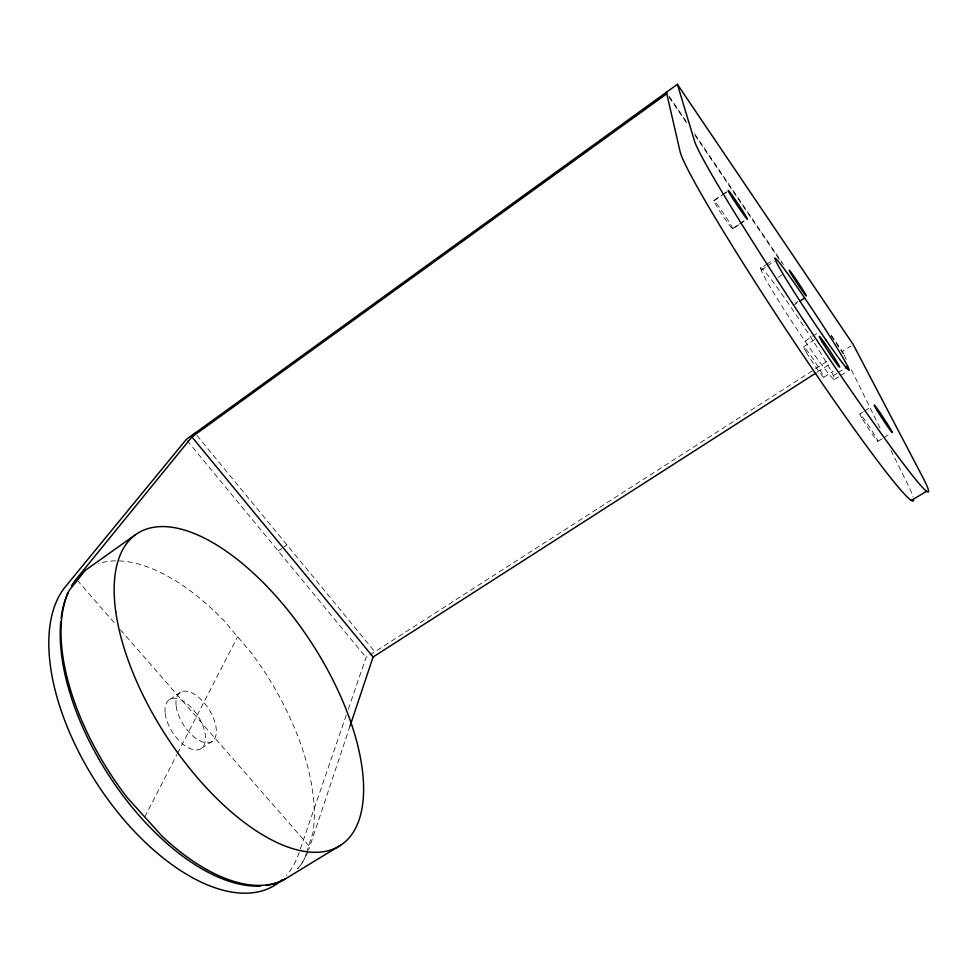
<?xml version="1.0" encoding="UTF-8"?>
<svg xmlns="http://www.w3.org/2000/svg" width="977" height="977" viewBox="0 0 977 977"><rect width="100%" height="100%" fill="white"/><g stroke="black" fill="none" stroke-linecap="round" stroke-linejoin="round"><path stroke-width="0.73" stroke-dasharray="4.88 3.66" d="M306.192 853.751L304.47 859.113A183.945 92.436 57 0 1 297.68 868.846M306.631 852.408L312.994 832.648A183.945 92.436 57 0 0 251.126 652.648L224.002 620.7A183.945 92.436 57 0 0 98.653 563.546M350.059 725.996L309.733 846.766A183.932 94.378 57.3 0 1 308.695 849.685M346.285 715.054L298.84 853.373A183.444 95.648 57.3 0 1 286.505 875.355M348.264 709.302L366.057 657.423L368.561 655.823M144.743 817.004L176.825 754.72M177.521 753.365L237.606 636.735M738.881 224.747L732.848 228.862A17.134 0.953 56.2 0 1 724.653 218.457A17.134 0.953 56.2 0 1 714.077 201.531L713.747 200.603L720.977 195.595M722.186 194.765L727.01 191.419M713.869 200.957L722.321 195.107M723.517 194.264L727.144 191.761M732.701 228.496L738.734 224.368M739.931 223.55L744.755 220.252M740.09 223.916L744.914 220.619M278.201 550.93L281.962 548.366M283.22 547.511L286.982 544.946M760.485 268.419A67.022 3.639 56.5 0 1 785.349 299.096L794.448 312.371A67.022 3.639 56.5 0 1 831.867 372.445L834.346 377.781A67.022 3.639 56.5 0 1 810.947 349.766L801.14 335.49A67.022 3.639 56.5 0 1 762.243 272.754L760.485 268.419L766.029 264.73M766.481 264.401L773.137 259.955M761.181 270.128L765.992 266.904M767.201 266.098L774.419 261.25M778.29 277.273L781.905 274.867M169.448 699.581L180.318 692.388M795.388 303.065L797.806 301.478M794.594 304.629L797.11 302.98M805.036 341.168L811.301 337.102M812.559 336.283L818.824 332.217M803.619 346.75L814.525 339.678M201.457 748.321L212.4 741.25M369.819 655.017L814.232 369.611M815.514 368.781L828.325 360.562M843.542 353.796L842.418 351.512L850.833 346.102M817.151 372.225L829.986 363.994M823.831 377.244L833.564 371.016M833.357 375.644L836.947 373.361M838.144 372.591L844.116 368.781M834.358 379.516L839.219 376.414M840.428 375.644L846.497 371.773M859.833 413.943L863.399 411.708M864.596 410.963L871.728 406.481M877.957 441.286L882.744 438.331M883.929 437.586L889.9 433.898M77.281 580.314L116.41 625.17M120.415 629.762L308.793 845.691M187.205 440.651L366.057 657.423M196.963 435.461L374.826 651.793M668.989 96.039L686.086 121.209M694.623 133.788L783.469 264.669M831.317 335.148L842.418 351.512M669.343 97.553L687.344 124.055M695.05 135.412L781.576 262.837M831.256 336.015L843.249 353.686M844.104 354.944L846.79 360.391M851.468 369.929L880.912 429.843M890.951 450.275L907.694 484.323A211.142 11.553 56.5 0 1 913.153 497.195M732.848 228.862L732.469 227.861A17.134 0.953 56.2 0 0 721.942 211.069A17.134 0.953 56.2 0 0 713.747 200.603M308.146 851.114A183.932 94.378 57.3 0 1 297.667 868.626M176.178 706.127A29.237 14.899 57.2 0 0 208.748 742.74A29.237 14.899 57.2 0 0 203.472 702.048A29.237 14.899 57.2 0 0 176.178 706.127M806.306 352.208A18.307 1.087 56.6 0 0 823.391 377.085A18.307 1.087 56.6 0 0 811.484 356.727A18.307 1.087 56.6 0 0 806.306 352.208M862.642 419.316A16.475 0.867 56.7 0 0 877.712 441.311A16.475 0.867 56.7 0 0 866.343 422.259A16.475 0.867 56.7 0 0 862.642 419.316M165.174 713.393A29.163 15.107 57.3 0 0 197.757 749.847A29.163 15.107 57.3 0 0 192.738 709.094A29.163 15.107 57.3 0 0 165.174 713.393"/><path stroke-width="1.47" d="M350.059 725.996L373.104 656.984L815.868 373.055M195.034 433.116L76.218 579.105A183.932 94.378 57.3 0 0 71.394 586.041M677.403 84.327L694.574 141.25A211.789 9.269 56.5 0 0 835.579 367.975A211.789 9.269 56.5 0 0 921.946 475.689L853.239 344.563L677.403 84.327L186.241 439.479L65.312 586.823A183.444 95.648 57.3 0 0 109.314 801.372A183.444 95.648 57.3 0 0 282.402 879.544M666.778 93.768L191.907 436.951L373.104 656.984M135.253 534.834L85.17 570.458L69.135 590.474A183.945 92.436 57 0 0 127.315 797.708L162.023 836.141A183.945 92.436 57 0 0 287.934 877.334L340.533 845.264M799.626 301.319L804.645 298.009M845.313 368.011L847.706 366.485M911.321 500.468L926.599 491.26M666.436 92.265L680.065 151.52A211.142 11.553 56.5 0 0 799.101 349.253A211.142 11.553 56.5 0 0 913.605 500.212M285.382 878.909A183.932 94.378 57.3 0 1 266.379 885.467M260.505 886.041A183.932 94.378 57.3 0 1 123.346 796.121A183.932 94.378 57.3 0 1 60.794 621.396M61.111 618.453A183.932 94.378 57.3 0 1 67.95 592.697M825.968 340.045L816.174 325.695A67.23 2.919 56.5 0 1 776.776 263.021L774.859 258.771A67.23 2.919 56.5 0 1 799.162 289.961L808.248 303.31A67.23 2.919 56.5 0 1 846.131 363.334L848.757 368.585A67.23 2.919 56.5 0 1 825.968 340.045M747.32 218.97L746.904 217.993A17.183 0.757 56.3 0 0 736.255 201.201A17.183 0.757 56.3 0 0 728.207 190.588L728.586 191.492A17.183 0.757 56.3 0 0 739.284 208.406A17.183 0.757 56.3 0 0 747.32 218.97M822.194 341.938A18.368 0.867 56.6 0 0 839.255 366.937A18.368 0.867 56.6 0 0 827.079 346.664A18.368 0.867 56.6 0 0 822.194 341.938M791.272 274.097A15.51 0.623 56.4 0 0 805.842 295.555A15.51 0.623 56.4 0 0 795.95 279.275A15.51 0.623 56.4 0 0 791.272 274.097M877.041 410.316A16.524 0.696 56.7 0 0 892.074 432.42A16.524 0.696 56.7 0 0 880.497 413.418A16.524 0.696 56.7 0 0 877.041 410.316M115.774 611.761A186.119 86.318 56.9 0 0 317.769 852.262A186.119 86.318 56.9 0 0 282.927 604.165A186.119 86.318 56.9 0 0 115.774 611.761"/></g></svg>
